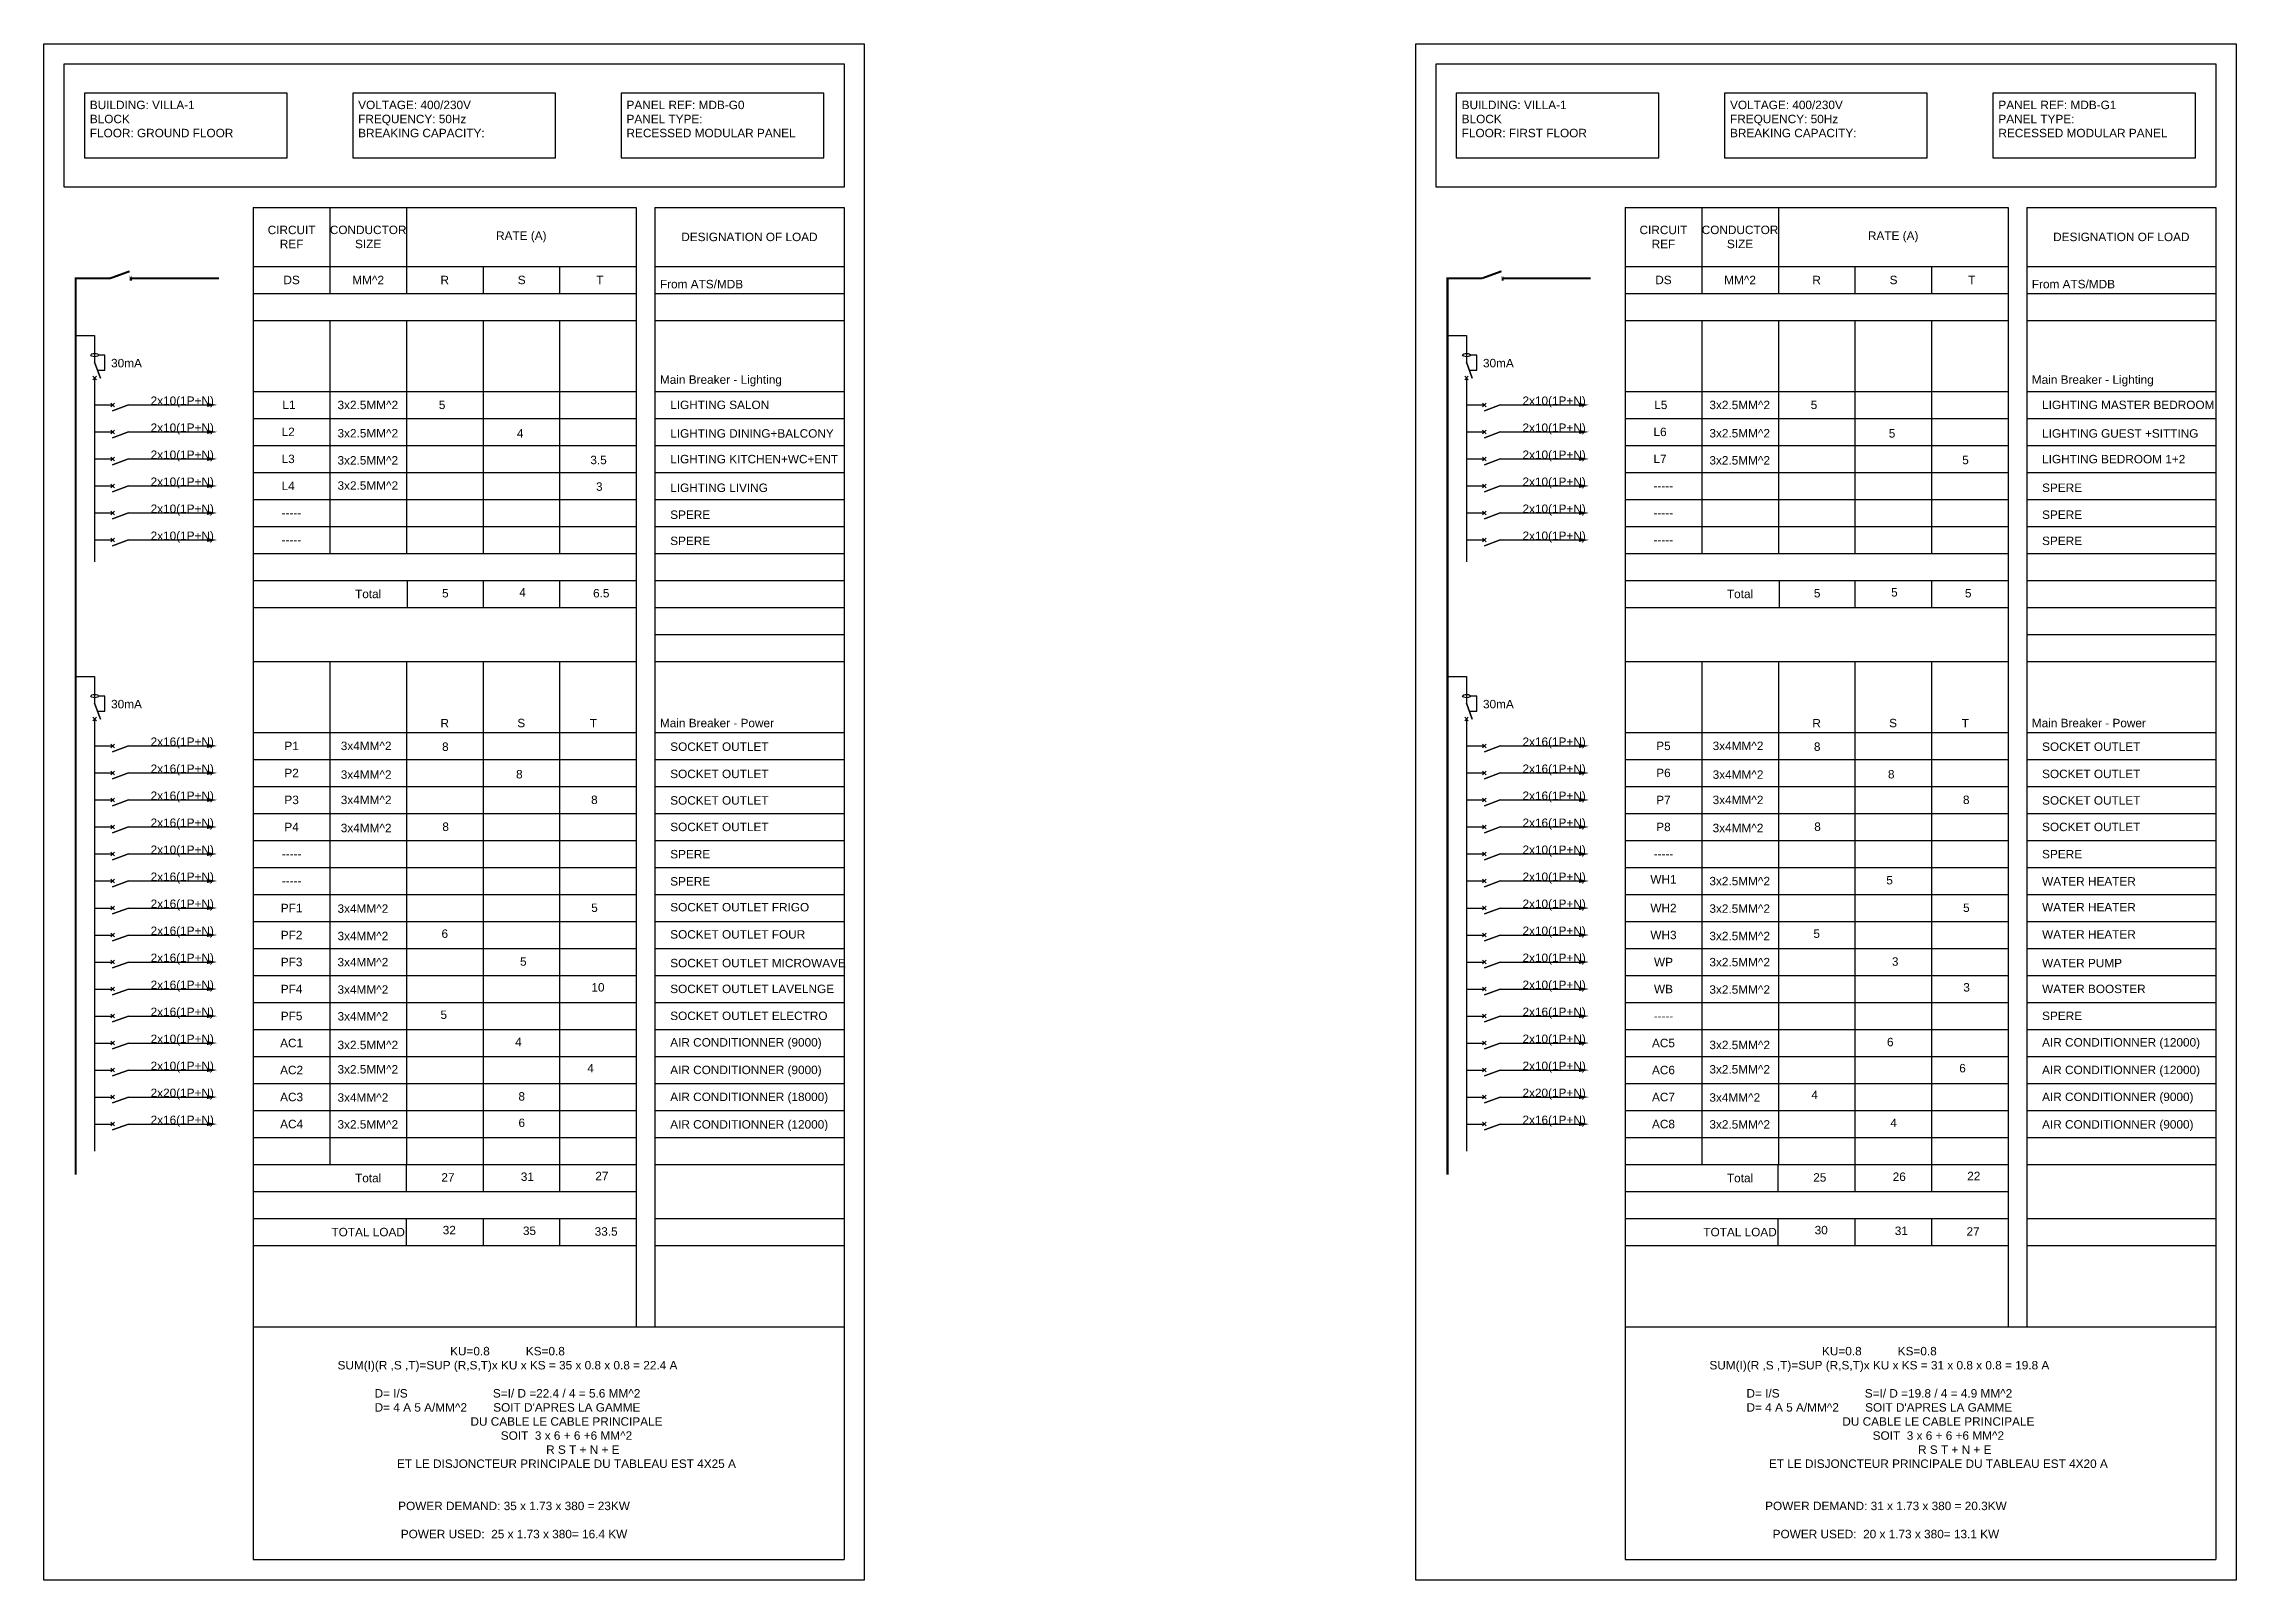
# Model space of a CAD drawing. Header units: inches. Extents: x 95.4 to 176.2, y 8.4 to 65.1.
import ezdxf

# ---------------------------------------------------------------- set-up
doc = ezdxf.new("R2010")
doc.units = ezdxf.units.IN
doc.header["$MEASUREMENT"] = 0
doc.layers.add('0 ELEC', color=7, linetype='Continuous')
doc.layers.add('0 ELEC - 0 Drawings - 2 Cartouch @ 0.1', color=7, linetype='Continuous')
doc.styles.get("Standard").update_dxf_attribs({"font": 'arial.ttf'})

# ---------------------------------------------------------------- blocks, each defined once
blk = doc.blocks.new('*U5')
at = {"layer": '0 ELEC', "const_width": 0.6}
blk.add_lwpolyline([(0, 0), (5.64, 2.05)], dxfattribs=at)
blk.add_lwpolyline([(6, 0.75), (6, -0.75)], close=True, dxfattribs=at)
blk = doc.blocks.new('*U6')
at = {"layer": '0 ELEC'}
for p, q in [((3.06, 2.1), (1.15, 2.1)), ((3.06, -2.35), (3.06, 2.1)), ((0.86, -2.35), (3.06, -2.35))]:
    blk.add_line(p, q, dxfattribs=at)
blk.add_lwpolyline([(0, 0), (1.71, -4.7)], close=True, dxfattribs=at)
for points in [[(0.86, -2.35), (0.86, -2.35), (3.06, -2.35), (3.06, 2.1), (1.15, 2.1)], [(0.53, -5.23), (-0.53, -4.17)], [(0.53, -4.17), (-0.53, -5.23)]]:
    blk.add_lwpolyline(points, dxfattribs=at)
blk.add_ellipse((0, 2.1), major_axis=(1.15, 0), ratio=0.428872, dxfattribs=at)
blk.add_attdef('TYPE', (4.87, -1.53), '', height=2.5)
blk = doc.blocks.new('*U7')
at = {"layer": '0 ELEC'}
for points in [[(-5.23, -0.53), (-4.17, 0.53)], [(-4.17, -0.53), (-5.23, 0.53)], [(0, 0), (-4.7, -1.71)]]:
    blk.add_lwpolyline(points, close=True, dxfattribs=at)
blk = doc.blocks.new('DC_ArrowHead-Circuit')
blk.add_hatch(color=0).paths.add_polyline_path([(0, 0.29), (-1.5, 0), (0, -0.29)])

msp = doc.modelspace()

# ---------------------------------------------------------------- hatches: boundary and pattern name
for points in [[(101.407, 51.695), (101.781, 51.766), (101.407, 51.838)], [(152.001, 51.695), (152.374, 51.766), (152.001, 51.838)], [(101.407, 50.698), (101.781, 50.77), (101.407, 50.841)], [(152.001, 50.698), (152.374, 50.77), (152.001, 50.841)], [(101.407, 49.702), (101.781, 49.773), (101.407, 49.845)], [(152.001, 49.702), (152.374, 49.773), (152.001, 49.845)], [(101.407, 48.705), (101.781, 48.777), (101.407, 48.848)], [(152.001, 48.705), (152.374, 48.777), (152.001, 48.848)], [(101.407, 47.709), (101.781, 47.78), (101.407, 47.851)], [(152.001, 47.709), (152.374, 47.78), (152.001, 47.851)], [(101.407, 46.712), (101.781, 46.783), (101.407, 46.855)], [(152.001, 46.712), (152.374, 46.783), (152.001, 46.855)]]:
    msp.add_hatch(color=0).paths.add_polyline_path(points)

# ---------------------------------------------------------------- linework, layer by layer
at = {"layer": '0 ELEC'}
for p, q in [((95.39, 65.089), (125.646, 65.089)), ((95.39, 8.406), (95.39, 65.089)), ((125.646, 65.089), (125.646, 8.406)), ((145.983, 65.089), (176.24, 65.089)), ((145.983, 8.406), (145.983, 65.089)), ((176.24, 65.089), (176.24, 8.406)), ((103.115, 59.052), (117.233, 59.052)), ((103.115, 59.052), (103.115, 9.164)), ((105.939, 59.052), (105.939, 55.877)), ((108.762, 59.052), (108.762, 55.877)), ((117.233, 59.052), (117.233, 17.759)), ((117.923, 59.052), (124.899, 59.052)), ((117.923, 59.052), (117.923, 17.759)), ((124.899, 59.052), (124.899, 9.164)), ((153.709, 59.052), (167.827, 59.052)), ((153.709, 59.052), (153.709, 9.164)), ((156.532, 59.052), (156.532, 55.877)), ((159.356, 59.052), (159.356, 55.877)), ((167.827, 59.052), (167.827, 17.759)), ((168.517, 59.052), (175.493, 59.052)), ((168.517, 59.052), (168.517, 17.759)), ((175.493, 59.052), (175.493, 9.164)), ((103.115, 56.874), (117.233, 56.874)), ((111.586, 56.874), (111.586, 55.877)), ((114.409, 56.874), (114.409, 55.877)), ((117.923, 56.874), (124.899, 56.874)), ((153.709, 56.874), (167.827, 56.874)), ((162.179, 56.874), (162.179, 55.877)), ((165.003, 56.874), (165.003, 55.877)), ((168.517, 56.874), (175.493, 56.874)), ((103.115, 55.877), (117.233, 55.877)), ((117.923, 55.877), (124.899, 55.877)), ((153.709, 55.877), (167.827, 55.877)), ((168.517, 55.877), (175.493, 55.877)), ((103.115, 54.88), (117.233, 54.88)), ((105.939, 54.88), (105.939, 46.285)), ((108.762, 54.88), (108.762, 46.285)), ((111.586, 54.88), (111.586, 46.285)), ((114.409, 54.88), (114.409, 46.285)), ((117.923, 54.88), (124.899, 54.88)), ((153.709, 54.88), (167.827, 54.88)), ((156.532, 54.88), (156.532, 46.285)), ((159.356, 54.88), (159.356, 46.285)), ((162.179, 54.88), (162.179, 46.285)), ((165.003, 54.88), (165.003, 46.285)), ((168.517, 54.88), (175.493, 54.88)), ((98.509, 51.766), (101.407, 51.766)), ((103.115, 52.265), (117.233, 52.265)), ((117.923, 52.265), (124.899, 52.265)), ((149.103, 51.766), (152.001, 51.766)), ((153.709, 52.265), (167.827, 52.265)), ((168.517, 52.265), (175.493, 52.265)), ((103.115, 51.268), (117.233, 51.268)), ((117.923, 51.268), (124.899, 51.268)), ((153.709, 51.268), (167.827, 51.268)), ((168.517, 51.268), (175.493, 51.268)), ((98.509, 50.77), (101.407, 50.77)), ((103.115, 50.271), (117.233, 50.271)), ((117.923, 50.271), (124.899, 50.271)), ((149.103, 50.77), (152.001, 50.77)), ((153.709, 50.271), (167.827, 50.271)), ((168.517, 50.271), (175.493, 50.271)), ((98.509, 49.773), (101.407, 49.773)), ((149.103, 49.773), (152.001, 49.773)), ((98.509, 48.777), (101.407, 48.777)), ((103.115, 49.275), (117.233, 49.275)), ((117.923, 49.275), (124.899, 49.275)), ((149.103, 48.777), (152.001, 48.777)), ((153.709, 49.275), (167.827, 49.275)), ((168.517, 49.275), (175.493, 49.275)), ((98.509, 47.78), (101.407, 47.78)), ((103.115, 48.278), (117.233, 48.278)), ((117.923, 48.278), (124.899, 48.278)), ((149.103, 47.78), (152.001, 47.78)), ((153.709, 48.278), (167.827, 48.278)), ((168.517, 48.278), (175.493, 48.278)), ((103.115, 47.282), (117.233, 47.282)), ((117.923, 47.282), (124.899, 47.282)), ((153.709, 47.282), (167.827, 47.282)), ((168.517, 47.282), (175.493, 47.282)), ((98.509, 46.783), (101.407, 46.783)), ((103.115, 46.285), (117.233, 46.285)), ((117.923, 46.285), (124.899, 46.285)), ((149.103, 46.783), (152.001, 46.783)), ((153.709, 46.285), (167.827, 46.285)), ((168.517, 46.285), (175.493, 46.285)), ((103.115, 45.289), (117.233, 45.289)), ((108.793, 45.289), (108.793, 44.292)), ((111.586, 45.289), (111.586, 44.292)), ((114.409, 45.289), (114.409, 44.292)), ((117.923, 45.289), (124.899, 45.289)), ((153.709, 45.289), (167.827, 45.289)), ((159.387, 45.289), (159.387, 44.292)), ((162.179, 45.289), (162.179, 44.292)), ((165.003, 45.289), (165.003, 44.292)), ((168.517, 45.289), (175.493, 45.289)), ((103.115, 44.292), (117.233, 44.292)), ((117.923, 44.292), (124.899, 44.292)), ((153.709, 44.292), (167.827, 44.292)), ((168.517, 44.292), (175.493, 44.292)), ((117.923, 43.296), (124.899, 43.296)), ((168.517, 43.296), (175.493, 43.296)), ((103.115, 42.299), (117.233, 42.299)), ((105.939, 42.299), (105.939, 23.738)), ((108.762, 42.299), (108.762, 23.738)), ((111.586, 42.299), (111.586, 23.738)), ((114.409, 42.299), (114.409, 22.742)), ((117.923, 42.299), (124.899, 42.299)), ((153.709, 42.299), (167.827, 42.299)), ((156.532, 42.299), (156.532, 23.738)), ((159.356, 42.299), (159.356, 23.738)), ((162.179, 42.299), (162.179, 23.738)), ((165.003, 42.299), (165.003, 22.742)), ((168.517, 42.299), (175.493, 42.299)), ((103.115, 39.683), (117.233, 39.683)), ((117.923, 39.683), (124.899, 39.683)), ((153.709, 39.683), (167.827, 39.683)), ((168.517, 39.683), (175.493, 39.683)), ((103.115, 38.686), (117.233, 38.686)), ((117.923, 38.686), (124.899, 38.686)), ((153.709, 38.686), (167.827, 38.686)), ((168.517, 38.686), (175.493, 38.686)), ((103.115, 37.69), (117.233, 37.69)), ((117.923, 37.69), (124.899, 37.69)), ((153.709, 37.69), (167.827, 37.69)), ((168.517, 37.69), (175.493, 37.69)), ((103.115, 36.693), (117.233, 36.693)), ((117.923, 36.693), (124.899, 36.693)), ((153.709, 36.693), (167.827, 36.693)), ((168.517, 36.693), (175.493, 36.693)), ((103.115, 35.697), (117.233, 35.697)), ((117.923, 35.697), (124.899, 35.697)), ((153.709, 35.697), (167.827, 35.697)), ((168.517, 35.697), (175.493, 35.697)), ((103.115, 34.7), (117.233, 34.7)), ((117.923, 34.7), (124.899, 34.7)), ((153.709, 34.7), (167.827, 34.7)), ((168.517, 34.7), (175.493, 34.7)), ((103.115, 33.704), (117.233, 33.704)), ((117.923, 33.704), (124.899, 33.704)), ((153.709, 33.704), (167.827, 33.704)), ((168.517, 33.704), (175.493, 33.704)), ((103.115, 32.707), (117.233, 32.707)), ((117.923, 32.707), (124.899, 32.707)), ((153.709, 32.707), (167.827, 32.707)), ((168.517, 32.707), (175.493, 32.707)), ((103.115, 31.711), (117.233, 31.711)), ((117.923, 31.711), (124.899, 31.711)), ((153.709, 31.711), (167.827, 31.711)), ((168.517, 31.711), (175.493, 31.711)), ((103.115, 30.714), (117.233, 30.714)), ((117.923, 30.714), (124.899, 30.714)), ((153.709, 30.714), (167.827, 30.714)), ((168.517, 30.714), (175.493, 30.714)), ((103.115, 29.717), (117.233, 29.717)), ((117.923, 29.717), (124.899, 29.717)), ((153.709, 29.717), (167.827, 29.717)), ((168.517, 29.717), (175.493, 29.717)), ((103.115, 28.721), (117.233, 28.721)), ((117.923, 28.721), (124.899, 28.721)), ((153.709, 28.721), (167.827, 28.721)), ((168.517, 28.721), (175.493, 28.721)), ((103.115, 27.724), (117.233, 27.724)), ((117.923, 27.724), (124.899, 27.724)), ((153.709, 27.724), (167.827, 27.724)), ((168.517, 27.724), (175.493, 27.724)), ((103.115, 26.728), (117.233, 26.728)), ((117.923, 26.728), (124.899, 26.728)), ((153.709, 26.728), (167.827, 26.728)), ((168.517, 26.728), (175.493, 26.728)), ((103.115, 25.731), (117.233, 25.731)), ((117.923, 25.731), (124.899, 25.731)), ((153.709, 25.731), (167.827, 25.731)), ((168.517, 25.731), (175.493, 25.731)), ((103.115, 24.735), (117.233, 24.735)), ((117.923, 24.735), (124.899, 24.735)), ((153.709, 24.735), (167.827, 24.735)), ((168.517, 24.735), (175.493, 24.735)), ((103.115, 23.738), (117.233, 23.738)), ((108.747, 23.738), (108.747, 22.742)), ((111.586, 23.738), (111.586, 22.742)), ((117.923, 23.738), (124.899, 23.738)), ((153.709, 23.738), (167.827, 23.738)), ((159.341, 23.738), (159.341, 22.742)), ((162.179, 23.738), (162.179, 22.742)), ((168.517, 23.738), (175.493, 23.738)), ((103.115, 22.742), (117.233, 22.742)), ((153.709, 22.742), (167.827, 22.742)), ((103.115, 21.745), (117.233, 21.745)), ((108.747, 21.745), (108.747, 20.748)), ((111.586, 21.745), (111.586, 20.748)), ((114.409, 21.745), (114.409, 20.748)), ((117.923, 21.745), (124.899, 21.745)), ((153.709, 21.745), (167.827, 21.745)), ((159.341, 21.745), (159.341, 20.748)), ((162.179, 21.745), (162.179, 20.748)), ((165.003, 21.745), (165.003, 20.748)), ((168.517, 21.745), (175.493, 21.745)), ((103.115, 20.748), (117.233, 20.748)), ((117.923, 20.748), (124.899, 20.748)), ((153.709, 20.748), (167.827, 20.748)), ((168.517, 20.748), (175.493, 20.748)), ((103.115, 17.759), (117.923, 17.759)), ((117.923, 17.759), (124.899, 17.759)), ((153.709, 17.759), (168.517, 17.759)), ((168.517, 17.759), (175.493, 17.759)), ((103.115, 9.164), (117.923, 9.164)), ((117.923, 9.164), (124.899, 9.164)), ((153.709, 9.164), (168.517, 9.164)), ((168.517, 9.164), (175.493, 9.164)), ((125.646, 8.406), (95.39, 8.406)), ((176.24, 8.406), (145.983, 8.406))]:
    msp.add_line(p, q, dxfattribs=at)
for points in [[(96.137, 64.35), (124.899, 64.35), (124.899, 59.8), (96.137, 59.8)], [(146.731, 64.35), (175.493, 64.35), (175.493, 59.8), (146.731, 59.8)], [(104.359, 63.268), (96.884, 63.268), (96.884, 60.881), (104.359, 60.881)], [(114.255, 63.268), (106.781, 63.268), (106.781, 60.881), (114.255, 60.881)], [(124.152, 63.268), (116.677, 63.268), (116.677, 60.881), (124.152, 60.881)], [(154.952, 63.268), (147.478, 63.268), (147.478, 60.881), (154.952, 60.881)], [(164.849, 63.268), (157.374, 63.268), (157.374, 60.881), (164.849, 60.881)], [(174.745, 63.268), (167.271, 63.268), (167.271, 60.881), (174.745, 60.881)], [(97.858, 51.7), (97.99, 51.832)], [(97.99, 51.7), (97.858, 51.832)], [(98.509, 51.766), (97.924, 51.553)], [(148.452, 51.7), (148.584, 51.832)], [(148.584, 51.7), (148.452, 51.832)], [(149.103, 51.766), (148.518, 51.553)], [(97.858, 50.704), (97.99, 50.836)], [(97.99, 50.704), (97.858, 50.836)], [(98.509, 50.77), (97.924, 50.557)], [(148.452, 50.704), (148.584, 50.836)], [(148.584, 50.704), (148.452, 50.836)], [(149.103, 50.77), (148.518, 50.557)], [(97.858, 49.707), (97.99, 49.839)], [(97.99, 49.707), (97.858, 49.839)], [(98.509, 49.773), (97.924, 49.56)], [(148.452, 49.707), (148.584, 49.839)], [(148.584, 49.707), (148.452, 49.839)], [(149.103, 49.773), (148.518, 49.56)], [(97.858, 48.711), (97.99, 48.843)], [(97.99, 48.711), (97.858, 48.843)], [(98.509, 48.777), (97.924, 48.564)], [(148.452, 48.711), (148.584, 48.843)], [(148.584, 48.711), (148.452, 48.843)], [(149.103, 48.777), (148.518, 48.564)], [(97.858, 47.714), (97.99, 47.846)], [(97.99, 47.714), (97.858, 47.846)], [(98.509, 47.78), (97.924, 47.567)], [(148.452, 47.714), (148.584, 47.846)], [(148.584, 47.714), (148.452, 47.846)], [(149.103, 47.78), (148.518, 47.567)], [(97.858, 46.717), (97.99, 46.85)], [(97.99, 46.717), (97.858, 46.85)], [(98.509, 46.783), (97.924, 46.57)], [(148.452, 46.717), (148.584, 46.85)], [(148.584, 46.717), (148.452, 46.85)], [(149.103, 46.783), (148.518, 46.57)]]:
    msp.add_lwpolyline(points, close=True, dxfattribs=at)
at = {"layer": '0 ELEC', "const_width": 0.0747}
for points in [[(97.85, 56.442), (96.561, 56.442), (96.561, 23.363)], [(101.845, 56.442), (98.597, 56.442)], [(148.444, 56.442), (147.155, 56.442), (147.155, 23.363)], [(152.438, 56.442), (149.191, 56.442)]]:
    msp.add_lwpolyline(points, dxfattribs=at)
at = {"layer": '0 ELEC'}
for points in [[(96.561, 54.326), (97.263, 54.326), (97.263, 53.344)], [(147.155, 54.326), (147.857, 54.326), (147.857, 53.344)], [(97.263, 52.759), (97.263, 45.977)], [(147.857, 52.759), (147.857, 45.977)], [(97.263, 51.766), (97.924, 51.766)], [(147.857, 51.766), (148.518, 51.766)], [(97.263, 50.77), (97.924, 50.77)], [(147.857, 50.77), (148.518, 50.77)], [(97.263, 49.773), (97.924, 49.773)], [(147.857, 49.773), (148.518, 49.773)], [(97.263, 48.777), (97.924, 48.777)], [(147.857, 48.777), (148.518, 48.777)], [(97.263, 47.78), (97.924, 47.78)], [(147.857, 47.78), (148.518, 47.78)], [(97.263, 46.783), (97.924, 46.783)], [(147.857, 46.783), (148.518, 46.783)], [(96.561, 41.744), (97.263, 41.744), (97.263, 40.763)], [(147.155, 41.744), (147.857, 41.744), (147.857, 40.763)], [(97.263, 40.177), (97.263, 24.236)], [(147.857, 40.177), (147.857, 24.236)], [(97.263, 39.185), (97.924, 39.185)], [(98.509, 39.185), (101.407, 39.185)], [(147.857, 39.185), (148.518, 39.185)], [(149.103, 39.185), (152.001, 39.185)], [(97.263, 38.188), (97.924, 38.188)], [(98.509, 38.188), (101.407, 38.188)], [(147.857, 38.188), (148.518, 38.188)], [(149.103, 38.188), (152.001, 38.188)], [(97.263, 37.192), (97.924, 37.192)], [(98.509, 37.192), (101.407, 37.192)], [(147.857, 37.192), (148.518, 37.192)], [(149.103, 37.192), (152.001, 37.192)], [(97.263, 36.195), (97.924, 36.195)], [(98.509, 36.195), (101.407, 36.195)], [(147.857, 36.195), (148.518, 36.195)], [(149.103, 36.195), (152.001, 36.195)], [(97.263, 35.199), (97.924, 35.199)], [(98.509, 35.199), (101.407, 35.199)], [(147.857, 35.199), (148.518, 35.199)], [(149.103, 35.199), (152.001, 35.199)], [(97.263, 34.202), (97.924, 34.202)], [(98.509, 34.202), (101.407, 34.202)], [(147.857, 34.202), (148.518, 34.202)], [(149.103, 34.202), (152.001, 34.202)], [(97.263, 33.205), (97.924, 33.205)], [(98.509, 33.205), (101.407, 33.205)], [(147.857, 33.205), (148.518, 33.205)], [(149.103, 33.205), (152.001, 33.205)], [(97.263, 32.209), (97.924, 32.209)], [(98.509, 32.209), (101.407, 32.209)], [(147.857, 32.209), (148.518, 32.209)], [(149.103, 32.209), (152.001, 32.209)], [(97.263, 31.212), (97.924, 31.212)], [(98.509, 31.212), (101.407, 31.212)], [(147.857, 31.212), (148.518, 31.212)], [(149.103, 31.212), (152.001, 31.212)], [(97.263, 30.216), (97.924, 30.216)], [(98.509, 30.216), (101.407, 30.216)], [(147.857, 30.216), (148.518, 30.216)], [(149.103, 30.216), (152.001, 30.216)], [(97.263, 29.219), (97.924, 29.219)], [(98.509, 29.219), (101.407, 29.219)], [(147.857, 29.219), (148.518, 29.219)], [(149.103, 29.219), (152.001, 29.219)], [(97.263, 28.223), (97.924, 28.223)], [(98.509, 28.223), (101.407, 28.223)], [(147.857, 28.223), (148.518, 28.223)], [(149.103, 28.223), (152.001, 28.223)], [(97.263, 27.226), (97.924, 27.226)], [(98.509, 27.226), (101.407, 27.226)], [(147.857, 27.226), (148.518, 27.226)], [(149.103, 27.226), (152.001, 27.226)], [(97.263, 26.23), (97.924, 26.23)], [(98.509, 26.23), (101.407, 26.23)], [(147.857, 26.23), (148.518, 26.23)], [(149.103, 26.23), (152.001, 26.23)], [(97.263, 25.233), (97.924, 25.233)], [(98.509, 25.233), (101.407, 25.233)], [(147.857, 25.233), (148.518, 25.233)], [(149.103, 25.233), (152.001, 25.233)]]:
    msp.add_lwpolyline(points, dxfattribs=at)

# ---------------------------------------------------------------- block references
at = {"layer": '0 ELEC', "xscale": 0.1245693897637795, "yscale": 0.1245693897637795, "zscale": 0.1245693897637795}
for name, p in [('*U5', (97.85, 56.442)), ('*U5', (148.444, 56.442)), ('*U7', (98.509, 39.185)), ('*U7', (149.103, 39.185)), ('*U7', (98.509, 38.188)), ('*U7', (149.103, 38.188)), ('*U7', (98.509, 37.192)), ('*U7', (149.103, 37.192)), ('*U7', (98.509, 36.195)), ('*U7', (149.103, 36.195)), ('*U7', (98.509, 35.199)), ('*U7', (149.103, 35.199)), ('*U7', (98.509, 34.202)), ('*U7', (149.103, 34.202)), ('*U7', (98.509, 33.205)), ('*U7', (149.103, 33.205)), ('*U7', (98.509, 32.209)), ('*U7', (149.103, 32.209)), ('*U7', (98.509, 31.212)), ('*U7', (149.103, 31.212)), ('*U7', (98.509, 30.216)), ('*U7', (149.103, 30.216)), ('*U7', (98.509, 29.219)), ('*U7', (149.103, 29.219)), ('*U7', (98.509, 28.223)), ('*U7', (149.103, 28.223)), ('*U7', (98.509, 27.226)), ('*U7', (149.103, 27.226)), ('*U7', (98.509, 26.23)), ('*U7', (149.103, 26.23)), ('*U7', (98.509, 25.233)), ('*U7', (149.103, 25.233))]:
    msp.add_blockref(name, p, dxfattribs=at)
for p in [(97.263, 53.344), (147.857, 53.344), (97.263, 40.763), (147.857, 40.763)]:
    msp.add_blockref('*U6', p, dxfattribs=at).add_auto_attribs({'TYPE': '30mA'})
at = {"layer": '0 ELEC - 0 Drawings - 2 Cartouch @ 0.1', "xscale": 0.2491387795275591, "yscale": 0.2491387795275591, "zscale": 0.2491387795275591, "rotation": 180}
for p in [(101.407, 39.185), (152.001, 39.185), (101.407, 38.188), (152.001, 38.188), (101.407, 37.192), (152.001, 37.192), (101.407, 36.195), (152.001, 36.195), (101.407, 35.199), (152.001, 35.199), (101.407, 34.202), (152.001, 34.202), (101.407, 33.205), (152.001, 33.205), (101.407, 32.209), (152.001, 32.209), (101.407, 31.212), (152.001, 31.212), (101.407, 30.216), (152.001, 30.216), (101.407, 29.219), (152.001, 29.219), (101.407, 28.223), (152.001, 28.223), (101.407, 27.226), (152.001, 27.226), (101.407, 26.23), (152.001, 26.23), (101.407, 25.233), (152.001, 25.233)]:
    msp.add_blockref('DC_ArrowHead-Circuit', p, dxfattribs=at)

# ---------------------------------------------------------------- texts
at = {"char_height": 0.3114, "attachment_point": 1}
for s, insert, width in [('31', (112.98, 23.447), 0.21547), ('27', (115.728, 23.473), 0.21547), ('26', (163.573, 23.447), 0.21547), ('22', (166.322, 23.473), 0.21547), ('27', (110.05, 23.421), 0.18938), ('25', (160.643, 23.421), 0.18938), ('32', (110.101, 21.478), 0.21547), ('35', (113.058, 21.452), 0.21547), ('33.5', (115.703, 21.427), 0.21547), ('30', (160.695, 21.478), 0.21547), ('31', (163.651, 21.452), 0.21547), ('27', (166.296, 21.427), 0.21547)]:
    msp.add_mtext(s, dxfattribs=dict(at, insert=insert, width=width))
at = {"layer": '0 ELEC'}
for s, height, p in [('2x10(1P+N)', 0.3114, (99.328, 51.766)), ('L1', 0.3114, (104.188, 51.613)), ('3x2.5MM^ 2', 0.3114, (106.22, 51.61)), ('5', 0.311, (109.957, 51.613)), ('LIGHTING SALON', 0.31142, (118.49, 51.613)), ('2x10(1P+N)', 0.3114, (149.921, 51.766)), ('L5', 0.3114, (154.781, 51.613)), ('3x2.5MM^ 2', 0.3114, (156.814, 51.61)), ('5', 0.311, (160.55, 51.613)), ('LIGHTING MASTER BEDROOM', 0.31142, (169.083, 51.613)), ('2x10(1P+N)', 0.3114, (99.328, 50.77)), ('2x10(1P+N)', 0.3114, (149.921, 50.77)), ('L2', 0.3114, (104.159, 50.616)), ('3x2.5MM^ 2', 0.3114, (106.22, 50.566)), ('4', 0.311, (112.835, 50.562)), ('LIGHTING DINING+BALCONY', 0.31142, (118.49, 50.558)), ('L6', 0.3114, (154.753, 50.616)), ('3x2.5MM^ 2', 0.3114, (156.814, 50.566)), ('5', 0.311, (163.429, 50.562)), ('LIGHTING GUEST +SITTING ', 0.31142, (169.083, 50.558)), ('2x10(1P+N)', 0.3114, (99.328, 49.773)), ('L3', 0.3114, (104.158, 49.62)), ('3x2.5MM^ 2', 0.3114, (106.22, 49.567)), ('3.5', 0.3114, (115.544, 49.58)), ('LIGHTING KITCHEN+WC+ENT', 0.31142, (118.49, 49.611)), ('2x10(1P+N)', 0.3114, (149.921, 49.773)), ('L7', 0.3114, (154.751, 49.62)), ('3x2.5MM^ 2', 0.3114, (156.814, 49.567)), ('5', 0.311, (166.138, 49.58)), ('LIGHTING BEDROOM 1+2', 0.31142, (169.083, 49.611)), ('2x10(1P+N)', 0.3114, (99.328, 48.777)), ('L4', 0.3114, (104.158, 48.623)), ('3x2.5MM^ 2', 0.3114, (106.22, 48.637)), ('3', 0.311, (115.753, 48.598)), ('LIGHTING LIVING', 0.31142, (118.49, 48.554)), ('2x10(1P+N)', 0.3114, (149.921, 48.777)), ('-----', 0.3114, (154.752, 48.623)), ('SPERE', 0.3114, (169.083, 48.554)), ('2x10(1P+N)', 0.3114, (99.328, 47.78)), ('-----', 0.3114, (104.157, 47.626)), ('SPERE', 0.3114, (118.49, 47.56)), ('2x10(1P+N)', 0.3114, (149.921, 47.78)), ('-----', 0.3114, (154.75, 47.626)), ('SPERE', 0.3114, (169.083, 47.56)), ('2x10(1P+N)', 0.3114, (99.328, 46.783)), ('SPERE', 0.3114, (118.49, 46.596)), ('2x10(1P+N)', 0.3114, (149.921, 46.783)), ('SPERE', 0.3114, (169.083, 46.596)), ('-----', 0.3114, (104.158, 46.63)), ('-----', 0.3114, (154.752, 46.63)), ('5', 0.311, (110.075, 44.664)), ('4', 0.311, (112.923, 44.696)), ('6.5', 0.3114, (115.644, 44.664)), ('5', 0.311, (160.668, 44.664)), ('5', 0.311, (163.516, 44.696)), ('5', 0.311, (166.238, 44.664)), ('2x16(1P+N)', 0.3114, (99.328, 39.185)), ('3x4MM^ 2', 0.3114, (106.34, 39.032)), ('8', 0.311, (110.075, 39.002)), ('SOCKET OUTLET', 0.31142, (118.49, 39.002)), ('2x16(1P+N)', 0.3114, (149.921, 39.185)), ('3x4MM^ 2', 0.3114, (156.933, 39.032)), ('8', 0.311, (160.668, 39.002)), ('SOCKET OUTLET', 0.31142, (169.083, 39.002)), ('2x16(1P+N)', 0.3114, (99.328, 38.188)), ('3x4MM^ 2', 0.3114, (106.34, 37.972)), ('8', 0.311, (112.805, 37.986)), ('SOCKET OUTLET', 0.31142, (118.49, 37.998)), ('2x16(1P+N)', 0.3114, (149.921, 38.188)), ('3x4MM^ 2', 0.3114, (156.933, 37.972)), ('8', 0.311, (163.399, 37.986)), ('SOCKET OUTLET', 0.31142, (169.083, 37.998)), ('2x16(1P+N)', 0.3114, (99.328, 37.192)), ('3x4MM^ 2', 0.3114, (106.34, 37.039)), ('8', 0.311, (115.571, 37.042)), ('SOCKET OUTLET', 0.31142, (118.49, 37.019)), ('2x16(1P+N)', 0.3114, (149.921, 37.192)), ('3x4MM^ 2', 0.3114, (156.933, 37.039)), ('8', 0.311, (166.165, 37.042)), ('SOCKET OUTLET', 0.31142, (169.083, 37.019)), ('2x16(1P+N)', 0.3114, (99.328, 36.195)), ('2x16(1P+N)', 0.3114, (149.921, 36.195)), ('3x4MM^ 2', 0.3114, (106.34, 36.002)), ('8', 0.311, (110.086, 36.05)), ('SOCKET OUTLET', 0.31142, (118.49, 36.041)), ('3x4MM^ 2', 0.3114, (156.933, 36.002)), ('8', 0.311, (160.68, 36.05)), ('SOCKET OUTLET', 0.31142, (169.083, 36.041)), ('2x10(1P+N)', 0.3114, (99.328, 35.199)), ('SPERE', 0.3114, (118.49, 35.037)), ('2x10(1P+N)', 0.3114, (149.921, 35.199)), ('SPERE', 0.3114, (169.083, 35.037)), ('2x16(1P+N)', 0.3114, (99.328, 34.202)), ('SPERE', 0.3114, (118.49, 34.032)), ('2x10(1P+N)', 0.3114, (149.921, 34.202)), ('3x2.5MM^ 2', 0.3114, (156.814, 34.043)), ('5', 0.311, (163.338, 34.076)), ('WATER HEATER', 0.31142, (169.083, 34.032)), ('2x16(1P+N)', 0.3114, (99.328, 33.205)), ('3x4MM^ 2', 0.3114, (106.22, 33.028)), ('5', 0.311, (115.576, 33.06)), ('SOCKET OUTLET FRIGO', 0.31142, (118.49, 33.08)), ('2x10(1P+N)', 0.3114, (149.921, 33.205)), ('3x2.5MM^ 2', 0.3114, (156.814, 33.028)), ('5', 0.311, (166.169, 33.06)), ('WATER HEATER', 0.31142, (169.083, 33.08)), ('2x16(1P+N)', 0.3114, (99.328, 32.209)), ('6', 0.311, (110.056, 32.104)), ('SOCKET OUTLET FOUR', 0.31142, (118.49, 32.076)), ('2x10(1P+N)', 0.3114, (149.921, 32.209)), ('5', 0.311, (160.649, 32.104)), ('WATER HEATER', 0.31142, (169.083, 32.076)), ('2x16(1P+N)', 0.3114, (99.328, 31.212)), ('3x4MM^ 2', 0.3114, (106.22, 32.018)), ('2x10(1P+N)', 0.3114, (149.921, 31.212)), ('3x2.5MM^ 2', 0.3114, (156.814, 32.018)), ('3x4MM^ 2', 0.3114, (106.22, 31.053)), ('5', 0.311, (112.951, 31.075)), ('SOCKET OUTLET MICROWAVE', 0.31142, (118.49, 31.018)), ('3x2.5MM^ 2', 0.3114, (156.814, 31.053)), ('3', 0.311, (163.544, 31.075)), ('WATER PUMP', 0.3114, (169.083, 31.018)), ('2x16(1P+N)', 0.3114, (99.328, 30.216)), ('3x4MM^ 2', 0.3114, (106.22, 30.042)), ('10', 0.3114, (115.583, 30.124)), ('SOCKET OUTLET LAVELNGE', 0.31142, (118.49, 30.066)), ('2x10(1P+N)', 0.3114, (149.921, 30.216)), ('3x2.5MM^ 2', 0.3114, (156.814, 30.042)), ('3', 0.311, (166.177, 30.124)), ('WATER BOOSTER', 0.31142, (169.083, 30.066)), ('2x16(1P+N)', 0.3114, (99.328, 29.219)), ('3x4MM^ 2', 0.3114, (106.22, 29.055)), ('5', 0.311, (110.018, 29.112)), ('SOCKET OUTLET ELECTRO', 0.31142, (118.49, 29.072)), ('2x16(1P+N)', 0.3114, (149.921, 29.219)), ('SPERE', 0.3114, (169.083, 29.072)), ('2x10(1P+N)', 0.3114, (99.328, 28.223)), ('3x2.5MM^ 2', 0.3114, (106.22, 27.998)), ('4', 0.311, (112.769, 28.105)), ('AIR CONDITIONNER (9000)', 0.31142, (118.49, 28.093)), ('2x10(1P+N)', 0.3114, (149.921, 28.223)), ('3x2.5MM^ 2', 0.3114, (156.814, 27.998)), ('6', 0.311, (163.363, 28.105)), ('AIR CONDITIONNER (12000)', 0.31142, (169.083, 28.093)), ('2x10(1P+N)', 0.3114, (99.328, 27.226)), ('2x10(1P+N)', 0.3114, (149.921, 27.226)), ('3x2.5MM^ 2', 0.3114, (106.22, 27.099)), ('4', 0.311, (115.434, 27.142)), ('AIR CONDITIONNER (9000)', 0.31142, (118.49, 27.076)), ('3x2.5MM^ 2', 0.3114, (156.814, 27.099)), ('6', 0.311, (166.028, 27.142)), ('AIR CONDITIONNER (12000)', 0.31142, (169.083, 27.076)), ('2x20(1P+N)', 0.3114, (99.328, 26.23)), ('3x4MM^ 2', 0.3114, (106.22, 26.059)), ('8', 0.311, (112.892, 26.101)), ('AIR CONDITIONNER (18000)', 0.31142, (118.49, 26.083)), ('2x20(1P+N)', 0.3114, (149.921, 26.23)), ('3x4MM^ 2', 0.3114, (156.814, 26.059)), ('4', 0.311, (160.575, 26.161)), ('AIR CONDITIONNER (9000)', 0.31142, (169.083, 26.083)), ('2x16(1P+N)', 0.3114, (99.328, 25.233)), ('3x2.5MM^ 2', 0.3114, (106.22, 25.066)), ('6', 0.311, (112.894, 25.125)), ('AIR CONDITIONNER (12000)', 0.31142, (118.49, 25.066)), ('2x16(1P+N)', 0.3114, (149.921, 25.233)), ('3x2.5MM^ 2', 0.3114, (156.814, 25.066)), ('4', 0.311, (163.488, 25.125)), ('AIR CONDITIONNER (9000)', 0.31142, (169.083, 25.066))]:
    msp.add_text(s, height=height, dxfattribs=at).set_placement(p)
at = {"layer": '0 ELEC', "char_height": 0.31142, "attachment_point": 1}
for s, heights, insert in [('BUILDING: VILLA-1\\PBLOCK \\PFLOOR: GROUND FLOOR ', [0], (97.085, 62.991)), ('VOLTAGE: 400/230V\\PFREQUENCY: 50Hz\\PBREAKING CAPACITY:', [0], (106.982, 62.991)), ('PANEL REF: MDB-G0\\PPANEL TYPE: \\PRECESSED MODULAR PANEL', [45.431], (116.878, 62.991)), ('BUILDING: VILLA-1\\PBLOCK \\PFLOOR: FIRST FLOOR ', [0], (147.679, 62.991)), ('VOLTAGE: 400/230V\\PFREQUENCY: 50Hz\\PBREAKING CAPACITY:', [0], (157.575, 62.991)), ('PANEL REF: MDB-G1\\PPANEL TYPE: \\PRECESSED MODULAR PANEL', [45.431], (167.472, 62.991))]:
    msp.add_mtext_dynamic_manual_height_columns(s, width=184.74032, gutter_width=12.5, heights=heights, dxfattribs=dict(at, insert=insert))
at = {"layer": '0 ELEC'}
for s, insert, char_height, width, attachment_point in [('CIRCUIT REF', (104.527, 57.963), 0.31142, 2.44986, 5), ('CONDUCTOR\\PSIZE', (107.35, 57.963), 0.3114, 2.44986, 5), ('CIRCUIT REF', (155.12, 57.963), 0.31142, 2.44986, 5), ('CONDUCTOR\\PSIZE', (157.944, 57.963), 0.3114, 2.44986, 5), ('RATE (A) ', (112.998, 57.963), 0.3114, 2.44986, 5), ('DESIGNATION OF LOAD', (121.411, 57.963), 0.31142, 6.60218, 5), ('RATE (A) ', (163.591, 57.963), 0.3114, 2.44986, 5), ('DESIGNATION OF LOAD', (172.005, 57.963), 0.31142, 6.60218, 5), ('DS', (104.527, 56.375), 0.3114, 2.44986, 5), ('MM^ 2', (107.35, 56.375), 0.3114, 2.44986, 5), ('R', (110.174, 56.375), 0.311, 2.44986, 5), ('S', (113.012, 56.375), 0.311, 2.44986, 5), ('T', (115.897, 56.375), 0.311, 2.44986, 5), ('From ATS/MDB', (118.11, 56.064), 0.31142, 6.60218, 7), ('DS', (155.12, 56.375), 0.3114, 2.44986, 5), ('MM^ 2', (157.944, 56.375), 0.3114, 2.44986, 5), ('R', (160.768, 56.375), 0.311, 2.44986, 5), ('S', (163.606, 56.375), 0.311, 2.44986, 5), ('T', (166.491, 56.375), 0.311, 2.44986, 5), ('From ATS/MDB', (168.704, 56.064), 0.31142, 6.60218, 7), ('Main Breaker - Lighting', (118.11, 52.451), 0.31142, 6.60218, 7), ('Main Breaker - Lighting', (168.704, 52.451), 0.31142, 6.60218, 7), ('Total', (107.35, 44.79), 0.3114, 8.09701, 5), ('Total', (157.944, 44.79), 0.3114, 8.09701, 5), ('R', (110.174, 39.87), 0.311, 2.44986, 8), ('S', (112.995, 39.87), 0.311, 2.44986, 8), ('T', (115.66, 39.87), 0.311, 2.44986, 8), ('Main Breaker - Power', (118.11, 39.87), 0.31142, 6.60218, 7), ('R', (160.768, 39.87), 0.311, 2.44986, 8), ('S', (163.588, 39.87), 0.311, 2.44986, 8), ('T', (166.254, 39.87), 0.311, 2.44986, 8), ('Main Breaker - Power', (168.704, 39.87), 0.31142, 6.60218, 7), ('P1', (104.527, 39.185), 0.3114, 2.44986, 5), ('P5', (155.12, 39.185), 0.3114, 2.44986, 5), ('P2', (104.527, 38.188), 0.3114, 2.44986, 5), ('P6', (155.12, 38.188), 0.3114, 2.44986, 5), ('P3', (104.527, 37.192), 0.3114, 2.44986, 5), ('P7', (155.12, 37.192), 0.3114, 2.44986, 5), ('P4', (104.527, 36.195), 0.3114, 2.44986, 5), ('P8', (155.12, 36.195), 0.3114, 2.44986, 5), ('-----', (104.527, 35.199), 0.3114, 2.44986, 5), ('-----', (155.12, 35.199), 0.3114, 2.44986, 5), ('-----', (104.527, 34.202), 0.3114, 2.44986, 5), ('WH1', (155.12, 34.265), 0.3114, 2.44986, 5), ('PF1', (104.527, 33.205), 0.3114, 2.44986, 5), ('WH2', (155.12, 33.205), 0.3114, 2.44986, 5), ('PF2', (104.527, 32.209), 0.3114, 2.44986, 5), ('WH3', (155.12, 32.209), 0.3114, 2.44986, 5), ('PF3', (104.527, 31.212), 0.3114, 2.44986, 5), ('WP', (155.12, 31.212), 0.3114, 2.44986, 5), ('PF4', (104.527, 30.216), 0.3114, 2.44986, 5), ('WB', (155.12, 30.216), 0.3114, 2.44986, 5), ('PF5', (104.527, 29.219), 0.3114, 2.44986, 5), ('-----', (155.12, 29.219), 0.3114, 2.44986, 5), ('AC1', (104.527, 28.223), 0.3114, 2.44986, 5), ('AC5', (155.12, 28.223), 0.3114, 2.44986, 5), ('AC2', (104.527, 27.226), 0.3114, 2.44986, 5), ('AC6', (155.12, 27.226), 0.3114, 2.44986, 5), ('AC3', (104.527, 26.23), 0.3114, 2.44986, 5), ('AC7', (155.12, 26.23), 0.3114, 2.44986, 5), ('AC4', (104.527, 25.233), 0.3114, 2.44986, 5), ('AC8', (155.12, 25.233), 0.3114, 2.44986, 5), ('Total', (107.35, 23.24), 0.3114, 8.09701, 5), ('Total', (157.944, 23.24), 0.3114, 8.09701, 5), ('TOTAL LOAD', (107.35, 21.247), 0.3114, 8.09701, 5), ('TOTAL LOAD', (157.944, 21.247), 0.3114, 8.09701, 5), ("KU=0.8           KS=0.8\\PSUM(I)(R ,S ,T)=SUP (R,S,T)x KU x KS = 35 x 0.8 x 0.8 = 22.4 A\\P\\PD= I/S                          S=I/ D =22.4 / 4 = 5.6 MM^ 2\\PD= 4 A 5 A/MM^ 2        SOIT D'APRES LA GAMME\\P                                    DU CABLE LE CABLE PRINCIPALE\\P                                    SOIT  3 x 6 + 6 +6 MM^ 2\\P                                              R S T + N + E\\P                                    ET LE DISJONCTEUR PRINCIPALE DU TABLEAU EST 4X25 A\\P\\P\\P    POWER DEMAND: 35 x 1.73 x 380 = 23KW\\P\\P    POWER USED:  25 x 1.73 x 380= 16.4 KW\\P \\P                                     ", (112.488, 12.961), 0.31142, 17.1403, 5), ("KU=0.8           KS=0.8\\PSUM(I)(R ,S ,T)=SUP (R,S,T)x KU x KS = 31 x 0.8 x 0.8 = 19.8 A\\P\\PD= I/S                          S=I/ D =19.8 / 4 = 4.9 MM^ 2\\PD= 4 A 5 A/MM^ 2        SOIT D'APRES LA GAMME\\P                                    DU CABLE LE CABLE PRINCIPALE\\P                                    SOIT  3 x 6 + 6 +6 MM^ 2\\P                                              R S T + N + E\\P                                    ET LE DISJONCTEUR PRINCIPALE DU TABLEAU EST 4X20 A\\P\\P\\P    POWER DEMAND: 31 x 1.73 x 380 = 20.3KW\\P\\P    POWER USED:  20 x 1.73 x 380= 13.1 KW\\P \\P                                     ", (163.082, 12.961), 0.31142, 17.1403, 5)]:
    msp.add_mtext(s, dxfattribs=dict(at, insert=insert, char_height=char_height, width=width, attachment_point=attachment_point))

doc.saveas('drawing.dxf')
